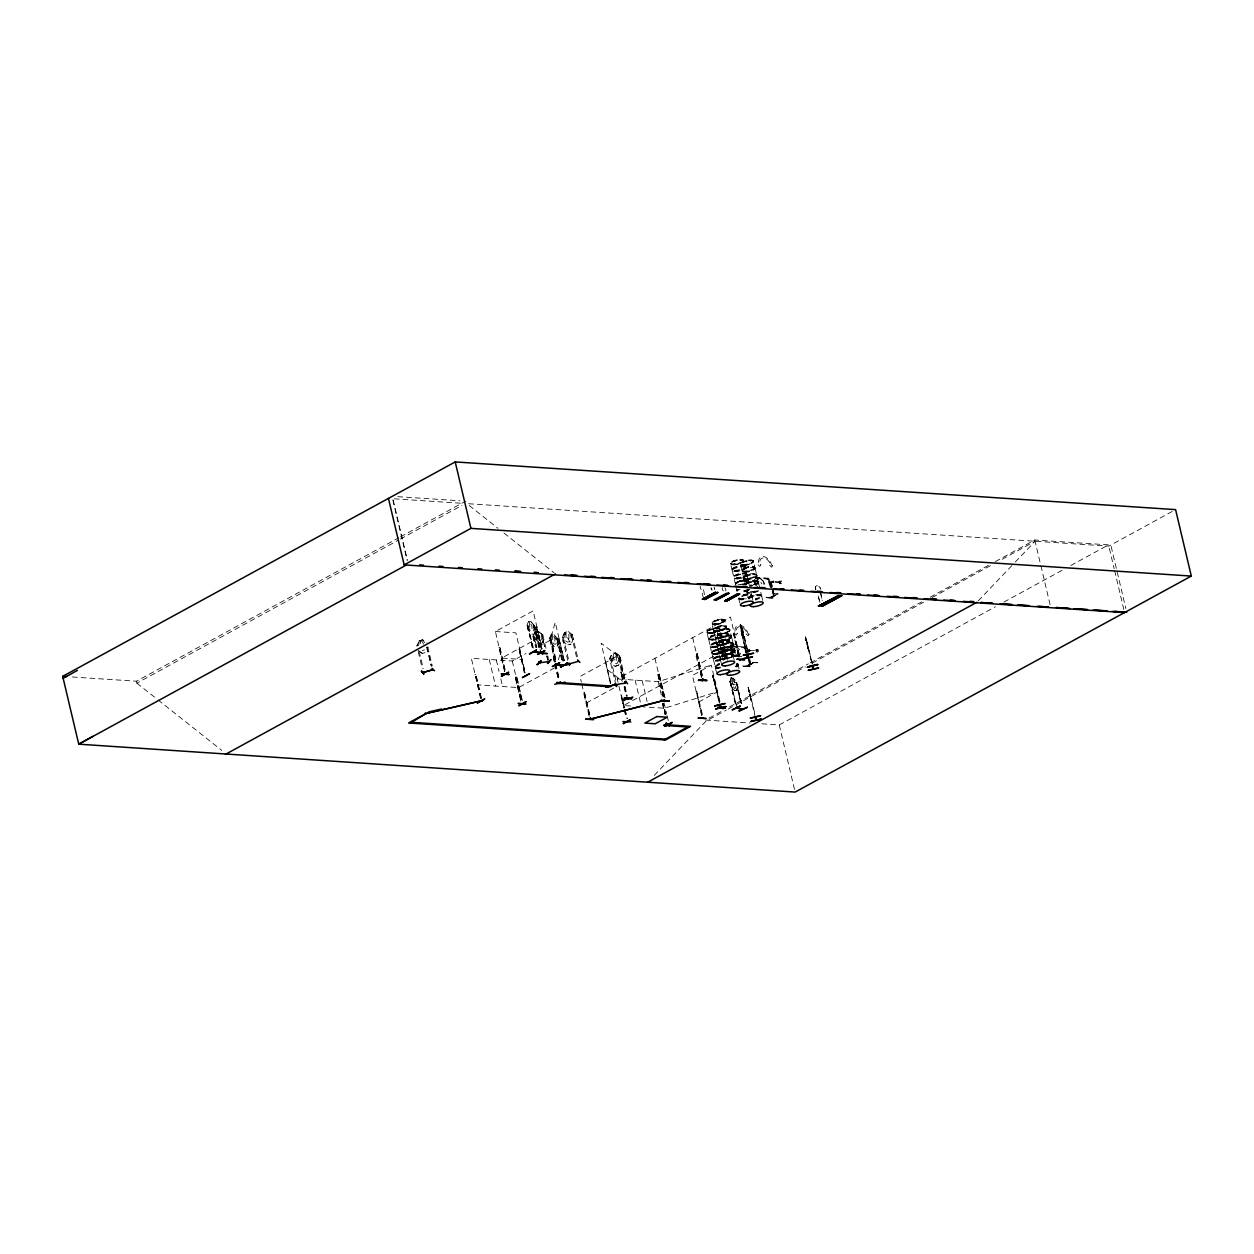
<?xml version="1.0" encoding="UTF-8"?>
<svg xmlns="http://www.w3.org/2000/svg" width="1254" height="1254" viewBox="0 0 1254 1254"><rect width="100%" height="100%" fill="white"/><g stroke="black" fill="none" stroke-linecap="round" stroke-linejoin="round"><path stroke-width="0.75" stroke-dasharray="5 3.75" d="M529.454 622.172L529.878 627.564L531.962 629.304L531.962 625.871L529.533 622.125M552.34 634.775L552.779 640.167L554.848 641.907L554.848 638.474L552.418 634.728M545.992 648.302L542.841 635.01L541.712 634.916L544.644 646.5M624.163 679.01L618.927 655.967L624.226 679.104M731.051 681.753L731.207 677.74M723.276 659.902L720.219 647.048M733.026 654.839L731.474 648.036A6.772 1.975 -13.3 0 1 721.802 651.986A6.772 1.975 -13.3 0 1 721.348 648.6A6.772 1.975 -13.3 0 1 731.474 648.036L728.119 633.991A6.772 1.975 -13.3 0 1 718.511 638.051A6.772 1.975 -13.3 0 1 718.04 634.649A6.772 1.975 -13.3 0 1 728.182 634.101M732.101 570.476L730.471 563.297L732.132 561.541L742.509 559.55L743.622 560.507L740.456 563.454L741.349 564.958M731.568 636.891L733.182 643.443A6.772 1.975 -13.3 0 1 723.574 647.487A6.772 1.975 -13.3 0 1 723.103 644.101A6.772 1.975 -13.3 0 1 733.245 643.537L733.167 643.412M734.217 660.121L732.853 654.557M759.752 588.048L756.601 574.583A6.662 1.944 -13.3 0 1 747.039 578.376A6.662 1.944 -13.3 0 1 746.585 575.037A6.662 1.944 -13.3 0 1 756.554 574.489L754.939 567.419M713.526 659.996L715.485 667.692M721.708 635.872L721.677 635.7A6.772 1.975 -13.3 0 1 711.927 639.509A6.772 1.975 -13.3 0 1 711.457 636.107A6.772 1.975 -13.3 0 1 721.583 635.559L721.332 635.151M731.599 636.624L731.584 636.624A6.772 1.975 -13.3 0 1 721.928 640.543A6.772 1.975 -13.3 0 1 721.458 637.142A6.772 1.975 -13.3 0 1 731.599 636.593L731.348 635.903M736.819 590.869L735.8 585.947M742.086 571.228L740.393 563.955M749.516 650.591L754.563 650.497M779.596 582.546L773.028 581.778L779.674 581.95M721.677 636.044L721.661 636.076A6.772 1.975 -13.3 0 1 712.006 639.885A6.772 1.975 -13.3 0 1 711.551 636.483A6.772 1.975 -13.3 0 1 721.677 635.935L723.26 642.785M536.226 635.903C535.082 628.693 539.957 633.536 539.894 637.393L538.154 639.274L536.665 637.753M551.086 638.223L551.352 634.163L553.876 634.336L557.528 638.568L562.372 659.479M420.403 643.741L420.56 641.092M745.958 651.908L748.842 650.277L746.13 652.033M770.332 582.718L773.796 596.12L770.896 583.22L769.956 583.643L771.586 583.267C764.642 584.364 778.468 579.05 769.737 583.314M744.892 647.174C746.71 647.566 743.058 648.255 744.5 646.939M767.652 578.251C769.831 578.925 769.172 580.1 770.724 587.013M728.245 634.618L728.26 634.775A6.678 1.944 -13.3 0 1 718.746 638.819A6.678 1.944 -13.3 0 1 718.291 635.464A6.678 1.944 -13.3 0 1 728.276 634.916M736.866 590.697L736.866 590.65A6.772 1.975 -13.3 0 1 737.603 589.631M756.82 575.414L756.867 575.194A6.772 1.975 -13.3 0 0 746.71 575.821A6.772 1.975 -13.3 0 0 747.18 579.207A6.772 1.975 -13.3 0 0 756.836 575.257L756.852 575.304M713.307 659.494L710.187 646.249M766.194 597.233L774.016 598.095L766.241 597.17M720.219 667.567A6.772 1.975 -13.3 0 1 715.062 666.799L715.078 666.72M418.664 645.528L419.228 640.794L416.845 645.982M706.833 632.157L707.914 632.957M711.708 652.77C713.526 657.613 729.734 647.393 722.461 652.378M730.33 563.391L733.966 564.504L741.819 562.372M716.536 643.945L721.787 644.822L729.64 641.593M724.969 620.369L723.871 619.46M721.693 653.71L722.398 652.08C735.126 644.227 741.239 654.337 723.919 654.698M723.903 648.835C720.423 646.515 705.391 653.35 715.391 654.071A6.693 1.944 -13.3 0 0 724.953 650.168C721.896 647.346 715.015 649.729 711.911 652.393M716.739 643.255L716.943 644.76L720.251 645.277A6.693 1.944 -13.3 0 0 729.812 641.374L727.633 639.869M745.111 584.693L748.497 581.041M734.891 650.418L733.088 652.111M743.967 584.819A6.631 1.928 -13.3 0 0 748.356 581.558A6.631 1.928 -13.3 0 0 741.208 581.574A6.631 1.928 -13.3 0 0 735.565 584.819L735.988 582.765L739.876 580.931A6.693 1.944 -13.3 0 1 748.34 580.931L745.189 584.944M753.231 662.535L745.817 666.454M769.658 597.75L777.684 594.004M738.59 598.095L740.236 604.647M722.304 619.868L721.567 620.479L722.335 619.837M740.706 560.538L741.333 560.303M722.617 650.027L722.257 649.901M727.179 629.461L726.787 629.963M755.801 582.122L755.394 581.59M706.848 632.063C707.601 628.63 721.834 625.417 719.326 630.401C709.482 637.22 736.819 632.063 727.822 628.709M709.592 633.286L711.284 632.69L709.811 633.286M710.799 632.706C708.479 633.16 713.26 631.765 710.313 633.207M733.371 564.504L734.75 563.955L733.982 564.41A6.693 1.944 -13.3 0 1 733.527 561.149A6.693 1.944 -13.3 0 1 743.528 560.601A6.693 1.944 -13.3 0 1 733.982 564.504M733.559 563.986L734.797 564.034M717.272 629.273L717.131 629.289M719.373 633.787L720.062 633.803M714.952 653.35L714.231 653.961L715.438 653.475A6.693 1.944 -13.3 0 0 724.828 649.603L724.749 649.509A6.631 1.928 -13.3 0 1 715.266 653.318A6.631 1.928 -13.3 0 1 714.811 649.995A6.631 1.928 -13.3 0 1 724.734 649.447A6.693 1.944 -13.3 0 0 714.811 650.168A6.693 1.944 -13.3 0 0 715.282 653.506M714.294 653.992L715.36 653.616A6.678 1.944 -13.3 0 0 724.875 649.838A6.678 1.944 -13.3 0 0 714.874 650.387A6.678 1.944 -13.3 0 0 715.329 653.726L714.811 653.757M720.251 633.035L719.561 633.27M731.192 635.715L731.301 635.809A6.678 1.944 -13.3 0 0 721.316 636.358A6.678 1.944 -13.3 0 0 721.787 639.697A6.678 1.944 -13.3 0 0 731.317 635.809L729.828 629.665A6.678 1.944 -13.3 0 0 719.874 630.229A6.678 1.944 -13.3 0 0 720.329 633.583L720.125 633.192M715.109 653.303L715.83 653.742L714.749 654.196M715.642 653.6L715.548 653.914M719.655 644.603L719.106 645.324L720.125 644.478A6.631 1.928 -13.3 0 1 719.655 641.202A6.631 1.928 -13.3 0 1 729.593 640.653L729.609 640.716A6.693 1.944 -13.3 0 1 720.125 644.713L719.765 644.791M729.812 641.374A6.693 1.944 -13.3 0 0 719.812 641.923A6.693 1.944 -13.3 0 0 720.266 645.277L721.05 644.885L719.749 644.948M743.606 564.378L742.697 565.146L743.575 565.146M719.388 645.402L720.548 644.666M743.167 564.77L744.39 564.535L742.791 565.084M743.81 564.723L744.045 564.347M744.343 564.425L743.747 565.209M721.881 649.619L722.038 649.744M724.906 650.622L724.671 649.211M727.524 640.951L726.928 641.405M724.279 654.823L725.47 654.572M750.817 560.601L750.691 561.181M724.953 654.353L726.019 654.227L725.188 653.93M725.173 654.776L726.003 654.086M755.848 581.59L755.065 582.075L756.178 581.825M758.247 582.358C758.247 579.74 759.046 583.956 756.632 583.643M555.146 662.002L550.036 640.355L555.24 622.298L564.253 660.403M558.406 659.714L561.526 648.882M558.704 638.521L564.316 662.3M554.785 662.065L553.578 656.265L555.24 661.689M729.969 681.58L731.16 677.63M734.06 690.217L736.349 690.64L737.524 686.8L736.349 690.64L734.154 690.17M553.939 656.203L553.202 656.861L554.503 662.347M741.851 635.386L743.246 638.537L740.534 624.758L741.929 627.909M746.24 652.707L740.957 630.715L740.644 624.743L748.121 652.817M714.184 624.147L715.673 624.273M526.931 625.542L528.483 621.42L528.953 628.787L531.194 631.405L532.872 631.514L533.969 629.116L533.232 625.965L531.085 621.592L528.545 621.529M533.342 648.193L527.965 625.417L526.837 625.495L527.84 629.712L531.461 634.054L534.063 634.226L535.63 630.182M563.062 661.25L557.669 638.458L558.532 642.785L556.964 646.829L554.284 646.703L550.725 642.314L549.722 638.098L551.368 634.007L553.97 634.179L556.87 641.719L555.773 644.117L554.096 644.007L551.838 641.39M550.882 642.236L554.362 646.656L556.886 646.719L558.438 642.738M768.122 579.113L767.887 578.11L767.824 579.16M744.139 647.048L744.312 647.816M755.284 650.371C758.529 646.578 760.473 654.792 755.504 651.955M422.269 653.334L417.943 650.136L422.222 653.428L425.67 652.456L428.069 647.268M567.764 660.372L562.294 637.502L564.708 632.533L571.056 644.101L573.439 638.882L572.435 634.665L568.046 631.42L564.598 632.408L562.231 637.628L563.203 641.813L567.623 645.089L571.056 644.101L567.623 644.932L563.328 641.782M615.98 685.358L609.632 658.695L612.015 653.647L615.51 652.738L619.946 656.046L620.949 660.262L618.504 665.388L614.993 666.297L610.588 663.021M610.714 658.554L609.632 658.695L612.093 653.742M615.024 666.329L618.426 665.294L620.949 660.262M536.743 647.377L534.063 635.982L533.044 636.217C533.608 627.768 542.496 631.624 541.853 638.521L540.27 641.264L538.107 641.515L535.364 639.242L535.254 631.765L532.981 636.264L533.875 640.449L538.201 644.258L541.556 643.882L543.86 639.305L541.477 643.788M745.707 652.676L744.657 647.628M758.576 587.468L754.469 584.066L753.67 580.696L756.256 577.655M735.941 646.421L739.97 649.948L740.769 653.334L738.23 656.485L734.985 656.265L730.957 652.723L730.157 649.353L732.665 646.359M732.744 646.312L730.33 649.368L731.035 652.691L735.063 656.124M769.439 583L773.734 596.089M532.872 636.233L535.74 647.613M544.534 646.625L541.947 635.104M542.841 635.01L538.499 631.389L542.857 635.088M766.225 597.594L773.937 598.017L765.943 597.797M774.329 595.775L772.746 588.612C775.223 590.634 771.994 596.543 774.439 595.728M749.61 664.683L748.262 659.338M750.253 664.385L749.657 659.055M740.534 560.444L740.221 560.444M744.265 564.896L743.23 565.288M745.581 581.542L746.224 581.307M745.801 581.01L745.142 581.464L746.036 581.041M714.498 623.834L715.658 623.551M758.278 582.655L755.378 584.583A6.693 1.944 -13.3 0 0 755.629 581.198A6.693 1.944 -13.3 0 0 745.503 584.583M717.084 628.975L716.865 629.304M724.749 620.965L720.298 623.442L713.918 624.351M720.486 633.348L720.094 633.066M726.881 629.367L727.681 629.727M727.273 640.794L726.505 641.217L727.304 641.17M724.953 650.168A6.693 1.944 -13.3 0 0 714.952 650.716A6.693 1.944 -13.3 0 0 715.407 654.071L715.815 653.287M722.398 652.08L722.006 654.212L723.887 654.729M732.273 650.277L731.709 650.528M654.274 775.38L705.83 721.301M978.245 600.87L1013.937 563.438M1015.27 562.043L1035.099 541.242L999.077 560.946M743.152 564.958L743.935 564.566M744.594 564.864L741.365 565.005M751.757 563.015L753.529 561.055L751.334 560.052M722.727 619.288C720.188 618.238 707.444 622.313 713.887 624.382M718.323 642.001L717.335 642.628C715.564 643.427 729.734 638.599 727.696 640.183M720.878 644.869L720.251 645.073A6.678 1.944 -13.3 0 1 719.733 641.625A6.678 1.944 -13.3 0 1 729.734 641.076A6.678 1.944 -13.3 0 1 720.204 644.979M721.959 650.011L722.696 649.98M725.941 654.322L725.329 654.635A6.693 1.944 -13.3 0 1 724.859 651.375A6.693 1.944 -13.3 0 1 734.875 650.81A6.693 1.944 -13.3 0 1 725.329 654.713M733.135 652.221L734.107 651.657M72.403 676.988L136.435 681.22L398.819 537.747M400.543 536.806L465.704 501.161M136.435 681.22L136.89 683.164L398.662 540.019M400.371 539.079L461.974 505.393M504.829 671.439L495.393 631.514L533.122 610.87L542.136 648.976M533.843 625.95L534.784 625.871L540.615 650.544M534.784 625.871L533.608 625.762M539.408 637.455L501.663 658.084L522.15 659.447M549.722 638.098L550.851 638.02L556.243 660.795M480.784 698.212L471.347 658.287L512.29 660.999L526.022 653.491M538.029 646.923L550.036 640.355M557.669 638.458L557.434 638.599M554.597 667.88L518.576 687.584L477.633 684.872M723.339 590.806L723.244 590.853A2.383 1.567 61.3 0 1 722.508 587.718M756.193 578.721L756.209 577.545M756.287 578.329L768.937 579.223L768.153 579.066M753.67 580.696L754.547 584.035M753.764 580.759L758.999 579.489L761.962 583.988M623.285 679.323L617.752 655.858L580.006 676.486L581.354 682.192M754.438 581.856L758.388 581.072L760.159 583.298L757.729 584.239L754.689 582.938L754.516 581.809M756.366 578.611L756.084 577.436L768.373 578.549M763.482 581.292C752.964 573.297 765.551 580.555 764.282 584.678M768.655 578.266L755.833 577.561M764.109 584.662L763.404 581.339M771.053 580.994L771.618 582.405L773.514 582.53L773.154 581.01L771.053 580.994L771.414 582.514L773.514 582.53M770.175 583.204L770.113 581.981L771.226 583.157M773.154 581.01L773.31 582.64M770.74 583.423L771.523 582.985L772.339 586.825M624.053 707.914L617.219 678.947L730.439 617.031L739.876 656.971M773.436 593.597L781.132 594.13M769.329 597.797L776.822 593.941M777.637 593.628L770.599 597.876L777.731 593.941M770.975 597.844L778.107 594.02M586.292 703.071L613.739 688.054M736.725 643.615L623.504 705.532L632.455 706.127M732.32 646.218L745.205 647.001L732.32 646.218L732.681 647.377M732.775 646.986L745.378 647.926M730.157 649.353L735.487 648.146L738.449 652.644L737.038 654.682L731.098 652.644M730.925 650.512L734.875 649.729L736.647 651.97L734.217 652.895L731.176 651.61L731.004 650.465M744.374 647.91L745.409 647.675L744.61 648.02M741.819 656.453L734.625 655.983L734.405 655.09L742.054 656.328M748.074 651.923L746.663 651.861L746.396 650.748L747.447 650.701M749.641 649.666L749.798 651.296L749.641 649.666L747.541 649.65L748.105 651.061L750.002 651.187M757.479 662.473L749.955 662.284M746.099 666.093L753.309 662.614M746.992 666.125L754.265 662.614L746.13 666.062M747.462 666.501L754.594 662.676M708.965 718.181L720.956 711.614M729.53 706.927L808.422 663.789M810.147 662.849L921.612 601.889M930.186 597.202L988.497 565.319M995.347 561.573L1034.801 540.004L1108.536 544.879L1114.163 568.72M709.247 719.42L726.395 710.046M728.119 709.106L805.287 666.909M812.153 663.162L923.618 602.202M932.192 597.515L990.503 565.632M761.805 723.777L779.267 724.937L995.347 606.779M1003.921 602.092L1062.232 570.209M1070.806 565.507L1108.536 544.879M1172.176 511.491L1108.834 546.133L465.391 503.528M719.89 701.425L711.316 665.153L692.396 675.467L701.848 715.391M698.682 702.036L717.601 691.722L664.448 708.244L643.192 706.833M536.038 627.361L536.947 627.016L536.038 627.361L541.226 649.306M504.578 671.58L498.935 647.644L499.844 647.315L505.519 671.486M499.202 647.66L498.935 647.644M524.36 672.881L518.984 648.976L524.611 672.755M480.533 698.353L475.156 674.433M481.473 698.259L475.846 674.48L481.222 698.4M520.786 701.017L515.175 677.238L516.115 677.144M553.578 656.485L554.237 662.331M522.369 700.578L516.758 676.799L515.175 677.238M622.376 679.652L621.294 671.783L622.674 679.213M589.176 716.395L583.549 692.616L584.458 692.286L590.085 716.065M620.652 672.332L620.934 671.893M733.355 633.521L734.264 633.192L733.355 633.521L738.967 657.3M663.053 696.738L657.864 674.793L659.149 674.103L665.043 697.898M701.503 677.959L695.609 654.149L697.161 653.475L702.789 677.254M657.864 674.793L659.416 674.119M621.482 695.28L624.445 707.538M701.582 715.376L696.597 691.252L702.491 715.046M714.874 681.283L715.031 681.22M696.863 691.267L695.954 691.597M732.148 561.526L733.449 560.914A6.678 1.944 -13.3 0 1 743.465 560.366L745.048 566.792M742.054 562.184L751.303 560.068M742.493 565.131L751.726 563.03M745.472 581.088L746.193 581.151M746.929 582.781L756.178 580.665M747.008 583.079L757.4 581.135M746.757 583.282L742.211 584.897M756.617 583.643L753.748 584.834A6.678 1.944 -13.3 0 0 758.184 581.621L758.184 581.495A6.631 1.928 -13.3 0 1 750.284 585.148M713.479 621.388L714.796 620.777A6.678 1.944 -13.3 0 1 724.812 620.228L726.348 626.592M721.646 620.369L722.523 620.025M715.877 624.178L715.188 623.583M718.542 630.809L727.79 628.74M718.307 631.028L707.93 633.004M718.542 630.84L719.859 630.229M718.354 641.985L727.602 639.885M713.573 651.092L714.89 650.465M723.244 651.939L715.391 654.071M723.48 651.735L732.728 649.635M733.088 652.315L725.251 654.431M729.891 681.518L736.176 706.08M736.756 706.174L730.377 681.424M741.694 703.337L736.38 682.646M731.975 678.461L734.233 682.286L734.358 685.656L732.54 683.775L732.07 678.414M733.355 678.006L736.067 685.624L735.048 688.728L731.787 684.919M730.925 681.502L730.047 681.533L731.035 685.672M748.763 659.071L750.174 664.792L748.999 659.04M748.873 564.206L750.425 563.642M714.952 623.99L714.764 624.022M730.298 653.757L731.85 653.209M627.972 679.668L658.162 681.659L711.316 665.153M610.243 683.226L604.977 659.338L610.87 683.336M419.228 640.794L422.661 639.791L427.065 643.051M420.592 641.123L421.689 640.81L423.633 644.086M417.974 645.732L416.892 645.904L419.259 640.81L422.692 639.822L425.31 643.6M422.19 650.56L424.416 649.917M562.356 637.628L563.328 637.346M572.357 634.759L571.463 635.026M715.062 623.74L715.203 623.551M718.605 623.865L720.298 623.41M618.927 656.312L619.837 656.108L615.495 652.723M723.48 644.478L725.173 644.039M716.426 649.917L718.119 649.462M610.087 660.921L620.448 658.146M806.651 642.22L805.225 636.358L806.761 642.597M805.601 637.346L806.134 640.292M807.733 646.735L808.485 650.027M808.454 649.901L805.946 639.571M712.742 675.075L713.354 678.273M713.526 678.9L712.852 675.984L714.247 681.188M719.373 703.18L713.448 678.163L718.887 701.613M715.125 685.358L715.971 688.603L712.868 675.984M715.564 687.521L715.862 688.634M748.23 687.458L749.531 693.211M749.014 691.283L748.481 688.352M748.199 687.333L754.861 715.564M750.738 697.773L751.35 701.017L751.052 699.904M751.083 699.998L748.356 688.368M751.318 700.892L751.177 699.873M571.275 634.994L576.715 657.692M745.487 564.974L747.18 564.645M748.199 580.555L739.876 580.931A6.693 1.944 -13.3 0 0 736.302 584.678M750.362 585.587L752.055 585.273A6.678 1.944 -13.3 0 1 750.378 585.665L752.071 585.289M740.644 624.743L741.725 628.473M741.929 627.831L748.199 654.792M742.901 632.047L743.606 637.283M748.309 560.24L749.908 560.068M743.261 580.179L744.86 580.006M748.246 580.79A6.631 1.928 -13.3 0 0 738.324 581.339A6.631 1.928 -13.3 0 0 738.778 584.662A6.631 1.928 -13.3 0 0 748.246 580.79L739.938 581.229L736.067 583.063L735.581 584.866L732.305 570.774M720.251 645.277C722.947 644.791 730.518 644.227 729.514 640.418M757.62 662.786L749.908 662.378M533.687 625.636L539.675 650.638M556.572 638.239L561.667 659.432M732.775 647.409L732.555 646.092M740.001 559.425L741.396 559.425M744.939 580.32L746.334 580.32M779.816 580.931C776.383 582.091 781.571 585.759 782.245 582.561C780.787 578.909 780.725 582.185 779.439 583.565M781.524 581.041L780.427 582.154L781.148 583.674M758.012 649.697L756.914 650.81L757.635 652.346M755.927 652.221L757.024 651.108L756.303 649.588M397.784 496.662L459.889 500.785M394.226 498.81L461.55 503.277M769.925 582.091L770.975 582.044L772.276 586.903M770.677 582.938L771.523 582.985M527.715 625.542L532.401 648.287M495.393 631.514L515.864 632.862L525.301 672.802M746.396 650.748L747.259 650.81M747.901 651.171L749.798 651.296M746.365 652.017L748.011 651.641L746.6 650.654M734.405 655.09L741.851 655.419M742.681 665.905L750.503 666.767L742.729 665.843M617.219 678.947L626.185 679.543M705.532 720.047L750.158 723.009M697.161 653.475L702.522 677.238M696.519 653.82L701.879 677.583M499.844 647.315L505.268 671.627M518.733 649.102L519.673 649.023L525.05 672.928M658.773 674.464L664.134 698.227M516.758 676.799L522.103 700.563M474.921 674.574L475.846 674.48M584.458 692.286L589.819 716.05M756.209 580.649L758.059 581.151M722.759 619.257L723.887 619.429M712.789 624.21L713.887 624.351M732.759 649.603L733.888 649.791M722.837 648.976L723.966 649.133M725.737 654.306L722.68 654.259M736.756 682.458L735.847 682.552M731.066 677.677C740.91 679.95 737.274 696.503 741.412 703.463M730.455 681.298L736.929 708.212M730.377 683.634L736.944 684.731M752.431 560.209L753.215 560.569M728.731 640.026L729.53 640.418M730.659 563.986L731.427 564.3M757.385 581.151L758.153 581.464A6.678 1.944 -13.3 0 0 750.989 581.621A6.678 1.944 -13.3 0 0 745.299 584.897L743.794 578.486M733.872 649.807L734.672 650.152A6.631 1.928 -13.3 0 1 725.173 653.977A6.631 1.928 -13.3 0 1 724.718 650.654A6.631 1.928 -13.3 0 1 734.656 650.105M721.912 653.883L722.774 654.525M750.785 664.416L749.594 659.04M533.718 636.139L536.634 647.503M617.752 655.858L601.152 643.177L610.526 683.43M607.438 669.761L622.517 681.283M469.2 505.503L497.963 528.295M504.014 533.091L553.97 572.686M136.89 683.164L156.578 698.76M158.082 699.951L221.676 750.331M746.663 582.765L742.149 584.63A6.678 1.944 -13.3 0 0 748.356 581.072A6.678 1.944 -13.3 0 0 740.503 581.072A6.678 1.944 -13.3 0 0 735.675 584.646M534.643 625.965L531.006 621.623L534.486 626.044L540.38 650.685M744.798 566.4L745.221 567.169A6.772 1.975 -13.3 0 0 735.063 567.827A6.772 1.975 -13.3 0 0 735.534 571.228A6.772 1.975 -13.3 0 0 745.189 567.278L746.71 574.003A6.662 1.944 -13.3 0 1 737.117 577.718A6.662 1.944 -13.3 0 1 736.662 574.379A6.662 1.944 -13.3 0 1 746.632 573.83L746.694 573.956M727.916 633.662L727.978 633.725A6.662 1.944 -13.3 0 1 718.464 637.581A6.662 1.944 -13.3 0 1 718.009 634.242A6.662 1.944 -13.3 0 1 727.978 633.693L726.536 627.58A6.662 1.944 -13.3 0 1 717.022 631.483A6.662 1.944 -13.3 0 1 716.551 628.144A6.662 1.944 -13.3 0 1 726.536 627.596L726.521 626.875A6.772 1.975 -13.3 0 1 716.771 630.715A6.772 1.975 -13.3 0 1 716.316 627.329A6.772 1.975 -13.3 0 1 726.442 626.765L726.301 626.498A6.678 1.944 -13.3 0 1 716.724 630.26A6.678 1.944 -13.3 0 1 716.253 626.906A6.678 1.944 -13.3 0 1 726.254 626.357M713.479 630.417L711.817 623.175M723.056 642.456L723.433 643.192A6.772 1.975 -13.3 0 0 713.275 643.819A6.772 1.975 -13.3 0 0 713.745 647.221A6.772 1.975 -13.3 0 0 723.417 643.271L727.336 660.341M718.699 640.042L720.094 646.907M708.745 639.368L710.14 646.155M715.266 637.878L719.984 658.366M720.219 658.789L721.567 664.51M718.84 668.507A6.662 1.944 -13.3 0 1 715.376 667.316L715.47 667.661M713.604 630.59L715.188 637.675M715.344 667.536L716.708 673.304M615.479 652.864L618.912 659.714L616.827 663.899L612.156 661.516L612.015 653.647M730.878 685.734L734.139 690.28M732.885 642.988L733.355 643.851A6.772 1.975 -13.3 0 0 723.197 644.478A6.772 1.975 -13.3 0 0 723.668 647.863A6.772 1.975 -13.3 0 0 733.324 643.913L736.255 656.782A6.678 1.944 -13.3 0 0 728.637 656.469A6.678 1.944 -13.3 0 0 723.527 660.121M756.789 574.896L756.805 574.928A6.772 1.975 -13.3 0 1 747.086 578.831A6.772 1.975 -13.3 0 1 746.616 575.445A6.772 1.975 -13.3 0 1 756.758 574.881L756.664 574.724M761.601 595.619L763.137 602.343M746.585 573.83L749.845 587.389M743.904 578.674L742.102 571.307M751.836 595.211L753.215 601.685M736.192 656.704L736.176 656.673A6.772 1.975 -13.3 0 0 728.715 656.877A6.772 1.975 -13.3 0 0 723.244 660.121M737.838 663.899L739.625 671M619.695 655.983L625.15 678.869M746.914 591.935L748.513 598.722A6.772 1.975 -13.3 0 1 754.83 595.337A6.772 1.975 -13.3 0 1 761.695 595.791A6.772 1.975 -13.3 0 1 755.363 599.255M731.505 636.217A6.772 1.975 -13.3 0 0 721.379 636.766A6.772 1.975 -13.3 0 0 721.834 640.167A6.772 1.975 -13.3 0 0 731.505 636.217L731.333 635.919M708.432 638.85L706.958 631.969M741.71 633.866L742.556 635.621L741.819 628.113M754.861 567.294L754.83 567.216A6.678 1.944 -13.3 0 1 745.299 571.04A6.678 1.944 -13.3 0 1 744.829 567.701A6.678 1.944 -13.3 0 1 754.83 567.153L753.341 561.008A6.678 1.944 -13.3 0 0 743.387 561.573A6.678 1.944 -13.3 0 0 743.841 564.927A6.678 1.944 -13.3 0 0 753.388 561.024M721.395 635.182L721.458 635.323A6.678 1.944 -13.3 0 1 711.864 639.038A6.678 1.944 -13.3 0 1 711.41 635.7A6.678 1.944 -13.3 0 1 721.395 635.151L719.921 629.006A6.678 1.944 -13.3 0 0 709.952 629.571A6.678 1.944 -13.3 0 0 710.422 632.925A6.678 1.944 -13.3 0 0 719.953 629.022M741.584 632L742.102 633.27L740.675 625.793L746.491 652.582M718.307 639.446L716.88 632.627M761.491 595.415L760.786 592.327M703.431 597.954L701.158 589.333A2.383 1.567 61.3 0 1 700.328 586.245M819.928 602.218L817.906 594.882L819.787 602.296M751.569 594.725L750.864 591.669M807.137 644.446L806.933 643.459M807.607 646.453L807.372 645.277M750.017 695.437L749.798 694.45M714.529 683.069L714.31 682.082M714.999 685.076L714.749 683.885M808.203 649.008L805.491 637.377L806.526 641.719M749.72 694.293L750.66 698.102L750.237 696.268M748.387 688.462L749.406 692.741M712.899 676.078L713.902 680.342M714.028 680.797L712.601 674.981L713.479 678.759M1111.154 546.446L1125.841 608.582M1114.618 570.601L1123.96 610.134M1034.801 540.004L1040.428 563.83M1040.883 565.726L1050.225 605.259M807.153 642.205L812.984 666.893M806.447 639.54L811.902 662.582M806.056 639.54L811.808 663.444M770.771 582.154L771.038 583.251M770.191 586.982L768.404 578.517M768.122 579.364L769.58 585.571M779.267 724.937L794.691 790.208M742.384 627.831L748.23 652.519M746.71 655.936L740.252 625.887M749.312 690.531L755.864 717.884M733.998 633.176L739.609 656.955M733.621 633.536L739.233 657.315M741.098 703.243L736.161 682.348L740.816 703.369M730.047 681.533L736.333 708.102M714.545 680.812L720.376 705.5M713.824 678.148L719.733 703.102M692.694 637.675L702.146 677.599M696.597 691.252L702.224 715.031M659.149 674.103L664.777 697.882M654.964 658.319L664.401 698.243M658.131 674.809L663.319 696.769M664.071 702.945L666.767 713.996M667.097 715.752L668.507 721.316M658.162 681.659L661.751 696.848M665.874 714.278L663.272 703.306L665.623 714.404M662.582 703.259L665.184 714.231M662.347 703.384L664.933 714.357M642.173 680.608L647.111 701.488M635.135 680.138L640.528 702.914M625.025 686.628L627.188 695.782M621.294 671.783L622.94 679.417M624.743 686.424L626.843 695.892M624.398 686.518L626.561 695.672M620.918 672.348L622.219 677.834M624.382 686.988L626.545 696.127M624.116 686.973L626.279 696.111M622.548 698.415L624.696 707.554M625.135 709.388L627.298 718.542M624.868 709.372L627.031 718.511M624.492 709.733L626.216 717.053M621.639 698.744L623.818 708.04M624.226 709.717L625.981 717.194M610.651 658.193L616.905 685.107M572.247 634.649L578.611 661.313M581.793 684.088L589.443 716.426M563.218 637.032L569.582 663.899M558.971 638.756L564.159 660.701M556.98 638.411L562.811 663.1M550.49 637.847L555.992 660.936M550.161 637.972L555.538 660.748M549.801 638.051L555.303 660.889M555.679 663.523L559.127 678.148M555.318 663.585L559.033 678.461M555.318 663.805L558.673 678.524M554.942 664.181L558.391 678.806M554.676 664.15L558.124 678.79M547.779 655.889L548.562 659.823M546.885 655.999L548.233 661.689M546.775 656.124L547.669 659.917M536.681 627L541.869 648.961M536.304 627.376L541.493 649.321M534.094 625.824L540.38 652.393M527.605 625.244L533.107 648.334M527.276 625.37L532.652 648.146M512.29 660.999L521.727 700.923M515.849 677.129L521.476 701.064M515.425 677.097L521.037 700.876M496.302 659.933L498.998 671.329M500.801 678.931L502.588 686.518M489.279 659.479L495.549 686.048M393.145 499.954L407.393 560.209M427.724 646.798L432.285 665.874M392.863 500.048L407.111 560.35M426.893 647.158L431.376 666.14M426.799 647.064L431.282 666.062M419.149 651.328L423.288 668.507M418.24 651.594L422.284 668.68M805.256 636.483L806.103 640.136M748.121 687.474L748.967 691.126M820.477 591.465L822.263 600.588M820.68 593.361L822.107 600.666M704.482 594.662L703.478 589.552A2.383 1.567 61.3 0 0 703.604 588.016M711.096 587.938A2.383 1.567 61.3 0 0 712.053 590.117L712.147 590.054A2.383 1.567 61.3 0 1 711.19 587.891M714.67 589.302A2.383 1.567 61.3 0 0 714.09 587.609A2.383 1.567 61.3 0 1 714.764 589.255M724.922 587.875A2.383 1.567 61.3 0 1 725.658 591.01M724.812 620.228A6.678 1.944 -13.3 0 1 715.266 624.131A6.678 1.944 -13.3 0 1 714.811 620.793M720.109 644.525A6.631 1.928 -13.3 0 0 729.593 640.653A6.693 1.944 -13.3 0 0 719.671 641.358A6.693 1.944 -13.3 0 0 720.125 644.713M725.282 659.557A6.678 1.944 -13.3 0 1 720.94 657.629A6.678 1.944 -13.3 0 1 731.129 654.886A6.678 1.944 -13.3 0 1 730.189 658.24M728.574 658.381A6.772 1.975 -13.3 0 0 731.866 654.525A6.772 1.975 -13.3 0 0 721.05 656.986A6.772 1.975 -13.3 0 0 725.157 659.165A6.678 1.944 -13.3 0 0 724.263 659.745M725.078 658.789A6.772 1.975 -13.3 0 1 721.285 656.391A6.772 1.975 -13.3 0 1 732.383 654.306A6.772 1.975 -13.3 0 1 726.787 658.46M815.884 589.662A3.574 2.32 61.6 0 1 817.012 585.665A3.574 2.32 61.6 0 1 820.665 589.176A3.574 2.32 61.6 0 0 816.871 585.743A3.574 2.32 61.6 0 0 815.727 589.756M745.519 584.834A6.631 1.928 -13.3 0 1 750.88 581.135A6.631 1.928 -13.3 0 1 758.168 581.621M745.221 584.568A6.693 1.944 -13.3 0 1 750.911 581.276A6.693 1.944 -13.3 0 1 758.106 581.276A6.693 1.944 -13.3 0 1 753.685 584.568M752.008 585.007A6.693 1.944 -13.3 0 1 750.3 585.336M748.936 599.02A6.678 1.944 -13.3 0 1 759.031 595.666A6.678 1.944 -13.3 0 1 758.764 599.02M757.228 599.569A6.678 1.944 -13.3 0 1 755.551 600.023M748.748 598.613A6.772 1.975 -13.3 0 1 758.983 595.195A6.772 1.975 -13.3 0 1 758.717 598.613M757.15 599.177A6.772 1.975 -13.3 0 1 755.457 599.631M745.644 584.928A6.631 1.928 -13.3 0 1 755.676 581.59A6.631 1.928 -13.3 0 1 755.41 584.928M752.212 585.932A6.631 1.928 -13.3 0 1 750.535 586.245M758.309 590.65A6.772 1.975 -13.3 0 1 748.387 592.719A6.772 1.975 -13.3 0 1 749.923 589.396M748.795 598.785A6.662 1.944 -13.3 0 1 753.607 595.227A6.662 1.944 -13.3 0 1 761.444 595.227L761.397 595.337A6.662 1.944 -13.3 0 1 755.253 598.785M758.341 591.073A6.678 1.944 -13.3 0 1 749.14 593.173A6.678 1.944 -13.3 0 1 748.763 590.446M756.899 590.9A6.772 1.975 -13.3 0 1 748.293 592.343A6.772 1.975 -13.3 0 1 748.513 589.631M755.206 591.01A6.678 1.944 -13.3 0 1 747.76 591.778A6.678 1.944 -13.3 0 1 748.466 589.208M743.465 560.366A6.678 1.944 -13.3 0 1 733.935 564.269A6.678 1.944 -13.3 0 1 733.48 560.914M748.34 580.931A6.693 1.944 -13.3 0 1 740.393 584.678M741.882 596.512A6.678 1.944 -13.3 0 1 751.287 595.321A6.678 1.944 -13.3 0 1 747.306 598.926M742.337 599.851A6.678 1.944 -13.3 0 1 740.581 597.123M741.741 596.073A6.772 1.975 -13.3 0 1 751.569 595.054L751.695 595.007A6.772 1.975 -13.3 0 1 745.534 598.973M743.826 599.287A6.772 1.975 -13.3 0 1 739.421 597.327M735.44 584.474A6.693 1.944 -13.3 0 1 741.114 581.182A6.693 1.944 -13.3 0 1 748.324 581.182A6.693 1.944 -13.3 0 1 743.904 584.474M749.39 589.349A6.772 1.975 -13.3 0 1 743.81 591.637M736.944 591.183A6.772 1.975 -13.3 0 1 738.684 589.349M743.136 594.725A6.662 1.944 -13.3 0 1 751.522 594.568A6.662 1.944 -13.3 0 1 744.782 598.252A6.662 1.944 -13.3 0 1 738.731 597.139M749.406 589.788A6.678 1.944 -13.3 0 1 742.211 592.358M737.274 591.042A6.678 1.944 -13.3 0 1 740.158 589.176M743.214 595.133A6.772 1.975 -13.3 0 1 751.773 595.133A6.772 1.975 -13.3 0 1 743.732 598.91A6.772 1.975 -13.3 0 1 739.327 596.951M748.293 589.615A6.772 1.975 -13.3 0 1 743.716 591.261M748.136 589.192A6.678 1.944 -13.3 0 1 743.606 590.806M737.133 590.806A6.678 1.944 -13.3 0 1 737.571 589.192M729.859 629.68A6.678 1.944 -13.3 0 1 720.329 633.583M736.192 664.338A6.678 1.944 -13.3 0 1 735.252 667.677M736.145 663.883A6.772 1.975 -13.3 0 1 733.637 667.833M736.976 663.272A6.662 1.944 -13.3 0 1 733.418 667.003M737.164 663.664A6.772 1.975 -13.3 0 1 733.543 667.457M726.552 658.491A6.678 1.944 -13.3 0 1 733.057 657.002M723.495 659.933A6.772 1.975 -13.3 0 1 728.809 657.253A6.772 1.975 -13.3 0 1 735.518 656.72M720.282 660.294A6.772 1.975 -13.3 0 1 713.934 658.867A6.772 1.975 -13.3 0 1 724.906 655.92A6.772 1.975 -13.3 0 1 721.99 659.839M720.392 660.686A6.662 1.944 -13.3 0 1 713.934 659.494A6.662 1.944 -13.3 0 1 724.091 656.328A6.662 1.944 -13.3 0 1 723.589 659.698M715.376 667.316A6.662 1.944 -13.3 0 1 719.921 664.62M720.313 667.943A6.772 1.975 -13.3 0 1 715.156 667.175A6.772 1.975 -13.3 0 1 719.78 664.165M715.062 666.799A6.772 1.975 -13.3 0 1 719.702 663.789M720.141 667.112A6.662 1.944 -13.3 0 1 715.078 666.344A6.662 1.944 -13.3 0 1 719.624 663.382M565.962 632.753L566.118 638.537L568.752 639.524L569.002 635.731L567.074 632.439L565.962 632.753M613.378 654.008L613.519 659.761L616.184 660.795L616.451 657.018L614.507 653.71L613.378 654.008M726.521 627.251L726.505 627.282A6.772 1.975 -13.3 0 1 716.865 631.091A6.772 1.975 -13.3 0 1 716.395 627.705A6.772 1.975 -13.3 0 1 726.536 627.141L726.536 627.172M746.914 574.724L746.898 574.755A6.772 1.975 -13.3 0 1 737.258 578.549A6.772 1.975 -13.3 0 1 736.788 575.163A6.772 1.975 -13.3 0 1 746.929 574.598L746.929 574.645M755.096 568.046L755.08 568.078A6.772 1.975 -13.3 0 1 745.44 571.871A6.772 1.975 -13.3 0 1 744.986 568.485A6.772 1.975 -13.3 0 1 755.112 567.921L755.112 567.968M750.425 666.689L742.446 666.391L750.425 666.72M564.708 632.533L564.786 640.308L567.576 642.189L569.802 641.546L571.448 638.396L570.695 635.245L568.078 631.452L564.676 632.502M772.73 565.397L771.633 567.247L769.627 565.193L770.693 565.272A7.508 4.938 61.3 0 0 763.655 557.92A7.508 4.938 61.3 0 0 759.924 564.551L760.99 564.629L759.799 566.463L757.682 564.41L758.764 564.472A8.997 5.909 61.3 0 1 763.231 556.525A8.997 5.909 61.3 0 1 771.665 565.335L772.73 565.397M749.218 634.069L748.121 635.903L746.099 633.85L747.18 633.928A7.508 4.938 61.3 0 0 740.142 626.577A7.508 4.938 61.3 0 0 736.411 633.223L737.477 633.286L736.286 635.12L734.17 633.066L735.236 633.145A8.997 5.909 61.3 0 1 739.719 625.197A8.997 5.909 61.3 0 1 748.152 633.991L749.218 634.069M752.134 585.587L750.425 585.9A6.693 1.944 -13.3 0 0 752.134 585.571M732.947 643.083L732.932 643.051A6.662 1.944 -13.3 0 0 723.056 643.694A6.662 1.944 -13.3 0 0 723.527 647.033A6.662 1.944 -13.3 0 0 733.041 643.145L732.979 643.098M726.27 656.014L726.238 655.999A6.678 1.944 -13.3 0 0 716.347 656.594A6.678 1.944 -13.3 0 0 716.802 659.949A6.678 1.944 -13.3 0 0 726.332 656.046L726.27 656.061M745.158 566.949L745.127 566.918A6.772 1.975 -13.3 0 0 734.969 567.451A6.772 1.975 -13.3 0 0 735.44 570.852A6.772 1.975 -13.3 0 0 745.095 566.886M746.882 574.269L746.867 574.254A6.772 1.975 -13.3 0 0 736.709 574.787A6.772 1.975 -13.3 0 0 737.164 578.172A6.772 1.975 -13.3 0 0 746.835 574.222M723.37 642.941L723.354 642.91A6.772 1.975 -13.3 0 0 713.197 643.443A6.772 1.975 -13.3 0 0 713.651 646.845A6.772 1.975 -13.3 0 0 723.323 642.894M726.474 656.359L726.442 656.328A6.772 1.975 -13.3 0 0 716.395 657.018A6.772 1.975 -13.3 0 0 716.865 660.403A6.772 1.975 -13.3 0 0 726.536 656.453M732.963 654.698L732.947 654.666A6.662 1.944 -13.3 0 0 722.947 655.152A6.662 1.944 -13.3 0 0 723.401 658.491A6.662 1.944 -13.3 0 0 732.916 654.604M744.907 566.526L744.892 566.494A6.678 1.944 -13.3 0 0 734.922 567.043A6.678 1.944 -13.3 0 0 735.377 570.382A6.678 1.944 -13.3 0 0 744.907 566.494M755.112 568.375L755.096 568.344A6.662 1.944 -13.3 0 0 745.127 568.924A6.662 1.944 -13.3 0 0 745.597 572.263A6.662 1.944 -13.3 0 0 755.112 568.375M745.205 567.717L745.174 567.686A6.662 1.944 -13.3 0 0 735.22 568.266A6.662 1.944 -13.3 0 0 735.675 571.605A6.662 1.944 -13.3 0 0 745.189 567.717M731.599 637.032L731.584 636.954A6.662 1.944 -13.3 0 1 722.085 640.919A6.662 1.944 -13.3 0 1 721.614 637.581A6.662 1.944 -13.3 0 1 731.584 637.032M721.693 636.374L721.661 636.342A6.662 1.944 -13.3 0 0 711.708 636.938A6.662 1.944 -13.3 0 0 712.162 640.261A6.662 1.944 -13.3 0 0 721.677 636.374M718.605 638.427A6.772 1.975 -13.3 0 0 728.26 634.477A6.772 1.975 -13.3 0 0 718.134 635.026A6.772 1.975 -13.3 0 0 718.605 638.427M715.438 624.711A6.631 1.928 -13.3 0 0 724.906 620.84A6.631 1.928 -13.3 0 0 714.984 621.388A6.631 1.928 -13.3 0 0 715.438 624.711M715.329 624.367A6.693 1.944 -13.3 0 0 724.875 620.464A6.693 1.944 -13.3 0 0 714.858 621.012A6.693 1.944 -13.3 0 0 715.329 624.367M720.376 645.622A6.631 1.928 -13.3 0 0 729.844 641.75A6.631 1.928 -13.3 0 0 719.921 642.299A6.631 1.928 -13.3 0 0 720.376 645.622M721.959 652.378A6.662 1.944 -13.3 0 0 731.474 648.49A6.662 1.944 -13.3 0 0 721.505 649.039A6.662 1.944 -13.3 0 0 721.959 652.378M721.724 651.61A6.772 1.975 -13.3 0 0 731.38 647.66A6.772 1.975 -13.3 0 0 721.254 648.224A6.772 1.975 -13.3 0 0 721.724 651.61M721.661 651.155A6.678 1.944 -13.3 0 0 731.192 647.252A6.678 1.944 -13.3 0 0 721.207 647.816A6.678 1.944 -13.3 0 0 721.661 651.155M747.321 579.599A6.678 1.944 -13.3 0 0 756.852 575.711A6.678 1.944 -13.3 0 0 746.867 576.26A6.678 1.944 -13.3 0 0 747.321 579.599M744.014 565.507A6.631 1.928 -13.3 0 0 753.482 561.635A6.631 1.928 -13.3 0 0 743.559 562.184A6.631 1.928 -13.3 0 0 744.014 565.507M743.904 565.162A6.693 1.944 -13.3 0 0 753.45 561.259A6.693 1.944 -13.3 0 0 743.434 561.808A6.693 1.944 -13.3 0 0 743.904 565.162M745.362 571.495A6.772 1.975 -13.3 0 0 755.018 567.545A6.772 1.975 -13.3 0 0 744.892 568.109A6.772 1.975 -13.3 0 0 745.362 571.495M737.399 578.94A6.678 1.944 -13.3 0 0 746.929 575.053A6.678 1.944 -13.3 0 0 736.944 575.602A6.678 1.944 -13.3 0 0 737.399 578.94M734.092 564.849A6.631 1.928 -13.3 0 0 743.559 560.977A6.631 1.928 -13.3 0 0 733.637 561.526A6.631 1.928 -13.3 0 0 734.092 564.849M723.809 648.271A6.678 1.944 -13.3 0 0 733.339 644.368A6.678 1.944 -13.3 0 0 723.354 644.917A6.678 1.944 -13.3 0 0 723.809 648.271M725.267 654.447A6.678 1.944 -13.3 0 0 734.797 650.544A6.678 1.944 -13.3 0 0 724.812 651.092A6.678 1.944 -13.3 0 0 725.267 654.447M720.501 634.163A6.631 1.928 -13.3 0 0 729.969 630.292A6.631 1.928 -13.3 0 0 720.031 630.84A6.631 1.928 -13.3 0 0 720.501 634.163M725.188 654.165A6.693 1.944 -13.3 0 0 734.75 650.262A6.693 1.944 -13.3 0 0 724.734 650.81A6.693 1.944 -13.3 0 0 725.188 654.165M720.392 633.819A6.693 1.944 -13.3 0 0 729.938 629.916A6.693 1.944 -13.3 0 0 719.921 630.464A6.693 1.944 -13.3 0 0 720.392 633.819M725.439 655.058A6.631 1.928 -13.3 0 0 734.907 651.187A6.631 1.928 -13.3 0 0 724.984 651.735A6.631 1.928 -13.3 0 0 725.439 655.058M713.887 647.613A6.678 1.944 -13.3 0 0 723.417 643.71A6.678 1.944 -13.3 0 0 713.432 644.258A6.678 1.944 -13.3 0 0 713.887 647.613M710.579 633.505A6.631 1.928 -13.3 0 0 720.047 629.633A6.631 1.928 -13.3 0 0 710.125 630.182A6.631 1.928 -13.3 0 0 710.579 633.505M710.469 633.16A6.693 1.944 -13.3 0 0 720.015 629.257A6.693 1.944 -13.3 0 0 710.015 629.806A6.693 1.944 -13.3 0 0 710.469 633.16M713.604 646.374A6.662 1.944 -13.3 0 0 723.119 642.487A6.662 1.944 -13.3 0 0 713.15 643.036A6.662 1.944 -13.3 0 0 713.604 646.374M715.517 654.4A6.631 1.928 -13.3 0 0 724.984 650.528A6.631 1.928 -13.3 0 0 715.062 651.077A6.631 1.928 -13.3 0 0 715.517 654.4"/><path stroke-width="1.5" d="M565.099 682.176L554.691 684.276M752.447 657.08L742.07 658.93L752.51 656.892M732.273 709.764L740.111 706.096M509.014 674.433L501.381 673.9M518.278 703.431L526.006 704.027L518.372 703.494M585.681 719.169L593.706 719.514L585.681 719.2M622.909 721.567L630.809 721.959M660.952 700.688L669.213 701.049L660.874 700.328M698.603 679.684L706.551 680.624M698.086 718.15L706.112 718.495L698.494 717.946M477.586 702.914L484.718 698.995M484.373 699.089L477.257 702.977M508.419 672.316L501.318 676.141M630.245 719.765L623.128 723.652L630.245 719.78M529.815 653.945L536.461 649.995M552.262 666.485L559.77 662.676L552.701 666.548M533.216 652.111L540.897 652.582M556.118 664.714L563.642 665.216M666.015 723.339L669.62 725.58L666.579 723.182M669.072 725.721L666.062 723.276M421.297 671.407L423.805 673.931L421.752 671.203M423.805 673.962L421.752 671.156M567.216 662.786L569.598 665.325M537.511 664.479L540.819 660.811M526.037 675.608L525.959 675.592M614.366 684.104L616.623 686.596M669.26 724.075L667.253 724.467M720.987 707.617L720.219 704.732M813.611 668.993L812.764 666.078M559.77 682.866L559.159 683.461L559.942 683.022M570.366 663.946L559.974 665.984L570.351 663.899M743.356 655.105L753.732 653.224L743.308 655.231M746.835 656.845L747.729 657.472L747.415 656.453M748.732 654.384L747.635 657.707M755.127 717.257L756.037 720.172M812.263 666.25L813.031 669.134M743.105 709.043L736.615 707.977M819.646 606.09L839.13 595.603L818.423 605.995L819.724 606.09M821.652 606.027L841.042 595.556M822.201 606.278L841.795 595.619M702.773 599.396L715.391 592.374M704.748 599.506L717.931 592.546L704.623 599.537M715.062 592.374L702.209 599.334L715.689 592.264M717.084 592.515L717.68 592.405M726.865 593.142L713.855 599.976M715.783 600.274L728.887 593.314L715.909 600.117M728.558 593.283L728.919 593.283M726.442 600.964L739.625 593.988M724.781 600.838L738.073 593.879L725.282 600.87M739.782 594.004L726.771 600.995M748.199 654.525L747.149 657.864M501.349 673.994L509.093 674.542M543.295 653.6L542.245 653.977L543.045 653.538M590.587 717.899L589.866 719.153M627.909 698.588L627.47 697.381L627.313 698.886M626.953 721.693L627.768 721.269M664.056 701.394L665.106 701.033M702.318 680.718L703.259 679.997M701.926 680.687L703.447 680.06L702.883 679.057L702.491 680.389L702.381 679.37M703.51 680.06L702.883 679.057L703.18 680.044M740.612 659.776L739.562 660.137L740.346 659.714M702.271 718.134L703.228 717.805L702.506 718.197M540.208 661.563L539.22 662.802L549.127 661.595M540.333 662.692L540.113 661.595M550.851 659.776L547.496 663.507L550.882 659.62M736.364 708.134L742.697 709.168M627.815 698.619L626.922 697.553L627.658 698.368M63.155 678.273L77.372 670.435M92.953 736.333L78.736 744.171L62.7 676.345L455.218 461.927L1175.594 509.626L1191.3 576.072L1124.54 612.579L404.164 564.88L388.458 498.434M406.296 565.052L78.736 744.171L795.13 792.073L1124.54 612.579M404.164 564.88L470.924 528.373L1191.3 576.072M225.438 754.359L555.475 573.877M410.105 723.072L426.971 713.197L482.618 700.531L425.561 713.698L408.616 722.978L665.623 739.985L690.578 726.332L664.996 724.64L663.617 725.392L689.198 727.085M540.49 652.378L540.772 652.597M537.903 654.463L544.973 650.56L537.511 654.322M508.716 672.285L501.725 676.235M560.773 667.018L567.874 663.194L567.325 662.629M704.45 599.365L717.241 592.374M560.366 682.646L558.986 683.399L610.181 686.784L611.544 686.032L560.366 682.646L560.068 681.768L560.319 682.803M715.235 600.211L728.213 593.111M724.734 600.854L737.869 593.738M739.405 593.847L726.834 600.979M664.118 739.891L687.709 726.991M648.334 781.885L647.55 782.308L976.929 602.249M539.706 653.02L547.387 653.6L539.753 653.052M529.564 673.68L522.354 677.599L529.501 673.602M556.651 682.537L564.284 683.085L556.651 682.552M518.827 705.641L525.928 701.738M624.367 698.055L631.64 698.666M589.835 719.2L590.822 718.871L590.023 719.263M627.846 698.572L627.423 698.588M631.608 698.791L624.053 698.133M737.007 659.181L744.704 659.761L737.07 659.228M669.166 700.986L661.203 700.563M699.309 679.856L698.384 680.389L706.958 680.405L699.011 679.966M660.639 701.017L661.579 700.484M672.16 722.492L664.651 726.395L671.831 722.445M818.423 605.995L838.55 595.587L818.987 606.043M717.946 707.319L725.22 707.977M721.411 707.758L720.658 708.149M725.173 708.102L717.633 707.428M756.381 720.047L755.598 717.1M668.304 724.389L669.26 724.107M423.084 672.489L433.21 669.558M433.163 669.699L423.272 672.426M568.485 664.087L578.705 661.297M590.43 718.856L590.321 717.837M740.126 706.033L732.352 709.905M738.967 710.924L747.368 707.225M747.384 707.272L739.264 711.018M615.902 685.405L617.015 685.092M625.84 681.721L624.853 682.239M625.009 681.925C627.517 684.229 619.413 682.772 615.918 685.264M720.486 708.008L721.222 707.82M625.135 682.928L624.931 681.941M533.467 651.939L541.164 652.425M481.959 701.205L481.599 700.986M615.996 684.292L605.886 687.349L615.871 684.214M622.877 700.328L632.862 697.224L622.736 700.155M723.056 708.886L720.062 706.488M431.987 668.319L434.574 670.765M577.498 659.933L579.928 662.425M625.793 681.032L627.596 683.806M808.94 666.423L817.608 664.322M817.702 664.714L807.278 667.206L817.686 664.651M818.533 667.818L808.14 670.373L818.596 668.053M714.686 705.861L725.125 703.494L714.717 705.986M720.862 707.366L719.78 705.077M725.925 706.472L715.517 708.965L725.972 706.66M760.582 715.752L750.158 718.197L760.551 715.658M750.974 721.254L761.46 719.028L751.052 721.536M428.633 711.943L441.612 708.996M625.636 681.596L626.059 682.678L625.856 681.565M539.565 662.629L539.189 661.83M540.27 662.535L540.035 661.579M556.588 664.51L564.049 665.028M419.651 564.88L423.523 565.146M439.057 566.165L442.928 566.432M458.462 567.451L462.334 567.717M477.868 568.736L481.74 569.002M495.33 569.896L499.202 570.147M571.119 574.912L576.981 575.304M590.665 576.213L594.568 576.464M610.212 577.498L614.115 577.765M627.799 578.674L631.718 578.925M647.346 579.959L651.265 580.226M666.909 581.26L670.812 581.511M684.496 582.42L688.399 582.671M704.043 583.721L709.905 584.098M723.589 585.007L727.492 585.273M743.136 586.308L747.039 586.558M760.723 587.468L764.642 587.718M780.27 588.769L784.189 589.019M799.817 590.054L803.736 590.321M817.42 591.214L821.323 591.48M836.967 592.515L840.87 592.766M856.513 593.816L860.416 594.067M874.101 594.976L878.019 595.227M893.647 596.261L897.566 596.528M913.194 597.562L917.113 597.813M930.797 598.722L936.66 599.114M950.344 600.023L954.247 600.274M969.891 601.309L973.794 601.575M1017.605 604.992L1029.22 605.776M1036.98 606.293L1048.595 607.077L1039.033 606.372M1056.338 607.61L1069.897 608.519M1073.769 608.77L1087.328 609.695M1093.143 610.087L1106.702 610.996M1112.517 611.388L1126.719 612.344M564.488 574.943L576.213 575.727M584.035 576.244L595.76 577.012M601.622 577.404L613.347 578.188M621.169 578.705L632.894 579.473M640.716 579.991L650.497 580.649M660.262 581.292L670.044 581.934M677.85 582.452L689.59 583.235M697.396 583.753L709.137 584.521M716.943 585.038L728.684 585.822M734.546 586.214L746.271 586.982M754.093 587.499L765.818 588.283M773.64 588.8L783.405 589.443M791.227 589.96L802.952 590.744M810.774 591.261L822.499 592.029M830.32 592.546L840.102 593.189M847.923 593.706L859.648 594.49M867.47 595.007L879.195 595.791M887.017 596.308L898.742 597.076M904.604 597.468L916.329 598.236M924.151 598.754L935.876 599.537M943.698 600.055L955.423 600.838M963.244 601.356L973.026 601.998M1019.627 605.086L1029.33 605.729M1056.495 607.516L1068.126 608.3M1075.901 608.801L1087.531 609.585M1095.306 610.087L1106.937 610.87M1114.696 611.372L1124.399 612.015M536.461 650.042L529.407 653.851M560.804 667.081L567.498 663.1M62.7 676.345L66.587 676.596M665.498 739.139L411.484 722.32L411.281 721.489M660.654 700.939L668.821 701.252M481.191 701.143L482.085 701.033M519.203 705.736L525.959 701.785M841.857 595.619L822.467 606.09M539.11 661.704L539.392 662.817M455.218 461.927L470.924 528.373M425.372 712.868L425.561 713.698M537.057 664.62L540.96 660.874L537.088 664.604M746.945 656.563L747.149 657.582L746.992 656.563M656.861 716.536L644.869 723.088L655.199 723.777L667.191 717.21L656.861 716.536M664.777 700.234L591.245 718.934L664.777 700.234M520.551 571.573L514.736 571.181L520.614 571.526M538.013 572.717L534.141 572.467L538.044 572.702M992.431 603.299L980.8 602.516L992.447 603.284M1011.79 604.6L1000.175 603.817L1011.853 604.569M725.141 665.874A6.678 1.944 -13.3 0 0 734.672 661.987A6.678 1.944 -13.3 0 0 724.687 662.535A6.678 1.944 -13.3 0 0 725.141 665.874M753.717 606.654A6.678 1.944 -13.3 0 0 763.247 602.751A6.678 1.944 -13.3 0 0 753.262 603.299A6.678 1.944 -13.3 0 0 753.717 606.654M743.794 605.995A6.678 1.944 -13.3 0 0 753.325 602.092A6.678 1.944 -13.3 0 0 743.34 602.657A6.678 1.944 -13.3 0 0 743.794 605.995M730.189 675.295A6.678 1.944 -13.3 0 0 739.719 671.392A6.678 1.944 -13.3 0 0 729.734 671.94A6.678 1.944 -13.3 0 0 730.189 675.295M720.282 674.668A6.678 1.944 -13.3 0 0 729.812 670.765A6.678 1.944 -13.3 0 0 719.827 671.329A6.678 1.944 -13.3 0 0 720.282 674.668"/></g></svg>
